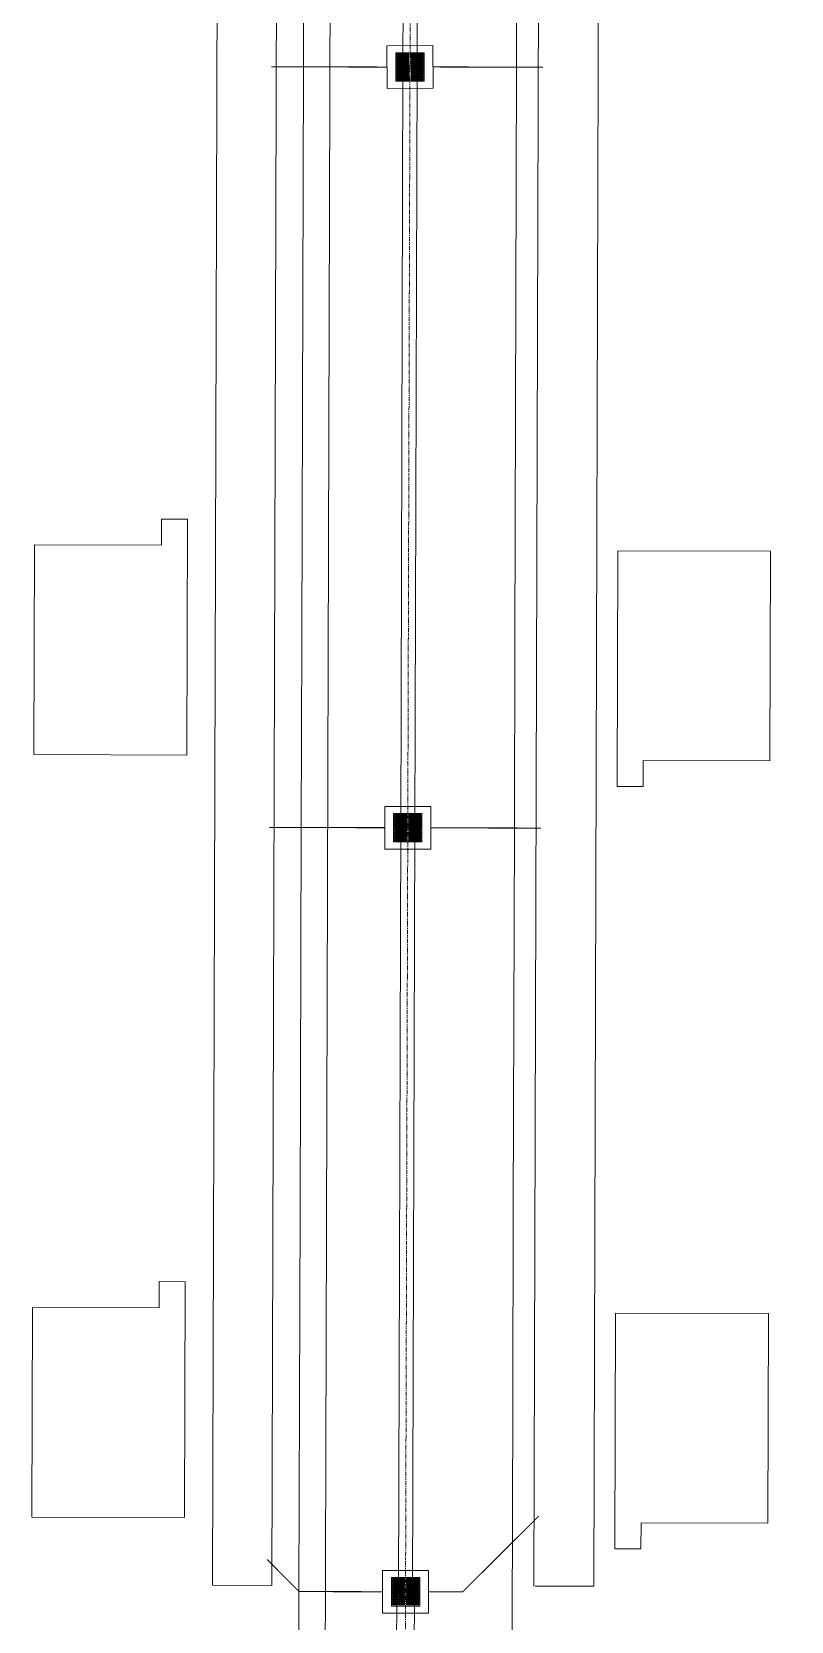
# Model space of a CAD drawing. Header units: feet. Extents: x 2383389 to 2386040, y 1992760 to 1995674.
# Drawn here: x 2384332.3 to 2384439.2, y 1992939.2 to 1993162.8 of the extents above; entities that cross this region are included whole.
import ezdxf
from ezdxf.lldxf.tags import DXFTag

# ---------------------------------------------------------------- set-up
doc = ezdxf.new("R2010")
doc.units = ezdxf.units.FT
doc.header["$MEASUREMENT"] = 0
doc.linetypes.add('PHANTOM2', pattern=[1.25, 0.625, -0.125, 0.125, -0.125, 0.125, -0.125])
doc.layers.add('C-BLDG-SLAB', color=140, linetype='Continuous', lineweight=0)
doc.layers.add('C-FIRE-PIPE-12IN', color=140, linetype="UT-FIRE12''", lineweight=0)
for name, color, linetype, lineweight, true_color in [('C-PRKG-CONC', 1, 'Continuous', 0, 0xff0000), ('C-STRM-PIPE', 7, 'Continuous', 0, 0x00cc33), ('C-STRM-PIPE-PH2', 7, 'Continuous', 0, 0x00cc33), ('C-STRM-STRC', 7, 'Continuous', 0, 0x00cc33)]:
    doc.layers.add(name, color=color, linetype=linetype, lineweight=lineweight, true_color=true_color)
doc.layers.add('CJ-TOPO-PIPE', color=11, linetype='PHANTOM2')
doc.styles.add('_sys_ls_Arial Narrow', font='ARIALN.TTF', dxfattribs={"height": 1})
tags = doc.linetypes.add("UT-FIRE12''", pattern='A,1.25,-0.05,["12\'\'F",_sys_ls_Arial Narrow,S=0.1,R=0,X=-0.05,Y=-0.04],-0.2', length=1.5).pattern_tags.tags
tags[15:16] = [DXFTag(74, 4), DXFTag(75, 0), DXFTag(340, '0'), DXFTag(46, 0.03937), DXFTag(50, 0.0), DXFTag(44, 0.0), DXFTag(45, 0.0)]
tags[4:5] = [DXFTag(74, 4), DXFTag(75, 0), DXFTag(340, '0'), DXFTag(46, 0.03937), DXFTag(50, 0.0), DXFTag(44, 0.0), DXFTag(45, 0.0)]

msp = doc.modelspace()

# ---------------------------------------------------------------- linework, layer by layer
at = {"layer": 'C-BLDG-SLAB', "flags": 128}
for points in [[(2384354.14959, 1993061.01461), (2384354.24633, 1993094.18113), (2384350.57968, 1993094.19183), (2384350.56898, 1993090.52518), (2384332.73573, 1993090.5772), (2384332.64968, 1993061.07732)], [(2384414.80915, 1993089.7644), (2384414.71241, 1993056.59787), (2384418.37906, 1993056.58718), (2384418.38975, 1993060.25383), (2384436.22301, 1993060.20181), (2384436.30906, 1993089.70169)], [(2384353.83676, 1992953.76507), (2384353.9335, 1992986.93159), (2384350.26685, 1992986.94229), (2384350.25615, 1992983.27563), (2384332.42289, 1992983.32765), (2384332.33685, 1992953.82778)], [(2384414.49632, 1992982.51485), (2384414.39958, 1992949.34833), (2384418.06623, 1992949.33763), (2384418.07692, 1992953.00428), (2384435.91018, 1992952.95227), (2384435.99623, 1992982.45214)]]:
    msp.add_lwpolyline(points, close=True, dxfattribs=at)
at = {"layer": 'C-FIRE-PIPE-12IN'}
msp.add_lwpolyline([(2384373.39733, 1992851.38319), (2384375.63286, 1993616.04689), (2384540.75942, 1993615.97057), (2384591.04728, 1993616.04689), (2384591.94111, 1993922.48277)], dxfattribs=at)
at = {"layer": 'C-PRKG-CONC', "flags": 128}
for points in [[(2384403.00198, 1992944.11392), (2384404.40417, 1993424.83253)], [(2384412.76034, 1993404.08089), (2384411.41861, 1992944.08937), (2384403.16646, 1992944.11344)], [(2384367.23233, 1993330.58461), (2384366.10536, 1992944.22154), (2384357.77206, 1992944.24585), (2384358.89903, 1993330.60892)]]:
    msp.add_lwpolyline(points, dxfattribs=at)
at = {"layer": 'C-PRKG-CONC'}
for points, elevation in [([(2384369.87857, 1992923.39376), (2384369.93671, 1992943.32502), (2384370.01439, 1992969.95785), (2384370.09307, 1992996.93222), (2384370.25022, 1993050.80847), (2384370.32774, 1993077.38327), (2384370.56253, 1993157.87838), (2384370.63971, 1993184.33991)], 276.4149), ([(2384440.59549, 1992878.37926), (2384436.48053, 1992878.96551), (2384432.43722, 1992879.92894), (2384428.50005, 1992881.26134), (2384424.70261, 1992882.95132), (2384421.07731, 1992884.98448), (2384417.65506, 1992887.34347), (2384414.46508, 1992890.00816), (2384411.53456, 1992892.95582), (2384408.88853, 1992896.16129), (2384406.54954, 1992899.59724), (2384404.53757, 1992903.23435), (2384402.86976, 1992907.04158), (2384401.56036, 1992910.98646), (2384400.62053, 1992915.03532), (2384400.05829, 1992919.15363), (2384399.87834, 1992923.08808), (2384399.87844, 1992923.30625), (2384400.0139, 1992969.74715), (2384400.0938, 1992997.13814), (2384400.25008, 1993050.71769), (2384400.32695, 1993077.06984), (2384400.5625, 1993157.82459), (2384400.64021, 1993184.46697)], 275.73481)]:
    msp.add_lwpolyline(points, dxfattribs=dict(at, elevation=elevation))
at = {"layer": 'C-STRM-PIPE', "color": 102, "linetype": 'Continuous', "lineweight": 0, "true_color": 0x00cc33}
for p, q in [((2384384.87523, 1993265.0611), (2384384.56239, 1993157.81156)), ((2384386.87522, 1993265.05527), (2384386.56239, 1993157.80572)), ((2384384.56239, 1993157.81156), (2384384.25024, 1993050.79556)), ((2384386.56239, 1993157.80572), (2384386.25023, 1993050.78972)), ((2384384.25024, 1993050.79556), (2384383.93673, 1992943.31335)), ((2384386.25023, 1993050.78972), (2384385.93672, 1992943.30752)), ((2384383.68673, 1992943.31408), (2384383.4535, 1992863.3539)), ((2384386.18672, 1992943.30679), (2384385.95349, 1992863.34661))]:
    msp.add_line(p, q, dxfattribs=at)
at = {"layer": 'C-STRM-PIPE-PH2', "const_width": 0.1524, "flags": 128}
for points in [[(2384382.29504, 1993157.79925), (2384366.0618, 1993157.8466)], [(2384388.79496, 1993157.81797), (2384404.29186, 1993157.77277)], [(2384381.99677, 1993050.79836), (2384365.7497, 1993050.84575)], [(2384388.49676, 1993050.78693), (2384403.97967, 1993050.74177)], [(2384388.18325, 1992943.30472), (2384392.95303, 1992943.29081), (2384403.6974, 1992953.97269)], [(2384381.68326, 1992943.31615), (2384369.93678, 1992943.35041), (2384365.44931, 1992947.86413)]]:
    msp.add_lwpolyline(points, dxfattribs=at)
at = {"layer": 'C-STRM-STRC'}
for points in [[(2384388.79844, 1993160.82368, 0), (2384388.82627, 1993154.82375, 0), (2384382.32634, 1993154.7936, 0), (2384382.29851, 1993160.79354, 0), (2384388.79844, 1993160.82368, 0)], [(2384387.55309, 1993159.8179, 0), (2384387.57164, 1993155.81794, 0), (2384383.57169, 1993155.79939, 0), (2384383.55314, 1993159.79934, 0), (2384387.55309, 1993159.8179, 0)], [(2384383.70087, 1993159.65297, 0), (2384383.70147, 1993159.52552, 0), (2384384.51518, 1993159.52929, 0), (2384384.51459, 1993159.65674, 0), (2384383.70087, 1993159.65297, 0)], [(2384383.70192, 1993159.42748, 0), (2384383.70251, 1993159.30003, 0), (2384384.51623, 1993159.30381, 0), (2384384.51564, 1993159.43126, 0), (2384383.70192, 1993159.42748, 0)], [(2384383.70297, 1993159.20199, 0), (2384383.70356, 1993159.07454, 0), (2384384.51727, 1993159.07832, 0), (2384384.51668, 1993159.20577, 0), (2384383.70297, 1993159.20199, 0)], [(2384383.70401, 1993158.97651, 0), (2384383.7046, 1993158.84906, 0), (2384384.51832, 1993158.85283, 0), (2384384.51773, 1993158.98028, 0), (2384383.70401, 1993158.97651, 0)], [(2384383.70506, 1993158.75102, 0), (2384383.70565, 1993158.62357, 0), (2384384.51937, 1993158.62734, 0), (2384384.51877, 1993158.75479, 0), (2384383.70506, 1993158.75102, 0)], [(2384383.7061, 1993158.52553, 0), (2384383.70669, 1993158.39808, 0), (2384384.52041, 1993158.40185, 0), (2384384.51982, 1993158.5293, 0), (2384383.7061, 1993158.52553, 0)], [(2384383.70715, 1993158.30004, 0), (2384383.70774, 1993158.17259, 0), (2384384.52146, 1993158.17637, 0), (2384384.52087, 1993158.30382, 0), (2384383.70715, 1993158.30004, 0)], [(2384383.7082, 1993158.07455, 0), (2384383.70879, 1993157.94711, 0), (2384384.5225, 1993157.95088, 0), (2384384.52191, 1993158.07833, 0), (2384383.7082, 1993158.07455, 0)], [(2384384.59302, 1993159.65711, 0), (2384384.59361, 1993159.52966, 0), (2384385.40733, 1993159.53343, 0), (2384385.40674, 1993159.66088, 0), (2384384.59302, 1993159.65711, 0)], [(2384384.59407, 1993159.43162, 0), (2384384.59466, 1993159.30417, 0), (2384385.40838, 1993159.30794, 0), (2384385.40778, 1993159.43539, 0), (2384384.59407, 1993159.43162, 0)], [(2384384.59511, 1993159.20613, 0), (2384384.5957, 1993159.07868, 0), (2384385.40942, 1993159.08246, 0), (2384385.40883, 1993159.20991, 0), (2384384.59511, 1993159.20613, 0)], [(2384384.59616, 1993158.98064, 0), (2384384.59675, 1993158.85319, 0), (2384385.41047, 1993158.85697, 0), (2384385.40988, 1993158.98442, 0), (2384384.59616, 1993158.98064, 0)], [(2384384.59721, 1993158.75516, 0), (2384384.5978, 1993158.62771, 0), (2384385.41151, 1993158.63148, 0), (2384385.41092, 1993158.75893, 0), (2384384.59721, 1993158.75516, 0)], [(2384384.59825, 1993158.52967, 0), (2384384.59884, 1993158.40222, 0), (2384385.41256, 1993158.40599, 0), (2384385.41197, 1993158.53344, 0), (2384384.59825, 1993158.52967, 0)], [(2384384.5993, 1993158.30418, 0), (2384384.59989, 1993158.17673, 0), (2384385.4136, 1993158.1805, 0), (2384385.41301, 1993158.30795, 0), (2384384.5993, 1993158.30418, 0)], [(2384384.60034, 1993158.07869, 0), (2384384.60093, 1993157.95124, 0), (2384385.41465, 1993157.95502, 0), (2384385.41406, 1993158.08247, 0), (2384384.60034, 1993158.07869, 0)], [(2384385.70085, 1993159.66224, 0), (2384385.70144, 1993159.5348, 0), (2384386.51516, 1993159.53857, 0), (2384386.51457, 1993159.66602, 0), (2384385.70085, 1993159.66224, 0)], [(2384385.7019, 1993159.43676, 0), (2384385.70249, 1993159.30931, 0), (2384386.51621, 1993159.31308, 0), (2384386.51562, 1993159.44053, 0), (2384385.7019, 1993159.43676, 0)], [(2384385.70295, 1993159.21127, 0), (2384385.70354, 1993159.08382, 0), (2384386.51725, 1993159.08759, 0), (2384386.51666, 1993159.21504, 0), (2384385.70295, 1993159.21127, 0)], [(2384385.70399, 1993158.98578, 0), (2384385.70458, 1993158.85833, 0), (2384386.5183, 1993158.86211, 0), (2384386.51771, 1993158.98956, 0), (2384385.70399, 1993158.98578, 0)], [(2384385.70504, 1993158.76029, 0), (2384385.70563, 1993158.63284, 0), (2384386.51934, 1993158.63662, 0), (2384386.51875, 1993158.76407, 0), (2384385.70504, 1993158.76029, 0)], [(2384385.70608, 1993158.53481, 0), (2384385.70667, 1993158.40736, 0), (2384386.52039, 1993158.41113, 0), (2384386.5198, 1993158.53858, 0), (2384385.70608, 1993158.53481, 0)], [(2384385.70713, 1993158.30932, 0), (2384385.70772, 1993158.18187, 0), (2384386.52144, 1993158.18564, 0), (2384386.52084, 1993158.31309, 0), (2384385.70713, 1993158.30932, 0)], [(2384385.70817, 1993158.08383, 0), (2384385.70877, 1993157.95638, 0), (2384386.52248, 1993157.96015, 0), (2384386.52189, 1993158.0876, 0), (2384385.70817, 1993158.08383, 0)], [(2384386.593, 1993159.66638, 0), (2384386.59359, 1993159.53893, 0), (2384387.40731, 1993159.54271, 0), (2384387.40672, 1993159.67016, 0), (2384386.593, 1993159.66638, 0)], [(2384386.59405, 1993159.44089, 0), (2384386.59464, 1993159.31344, 0), (2384387.40835, 1993159.31722, 0), (2384387.40776, 1993159.44467, 0), (2384386.59405, 1993159.44089, 0)], [(2384386.59509, 1993159.21541, 0), (2384386.59568, 1993159.08796, 0), (2384387.4094, 1993159.09173, 0), (2384387.40881, 1993159.21918, 0), (2384386.59509, 1993159.21541, 0)], [(2384386.59614, 1993158.98992, 0), (2384386.59673, 1993158.86247, 0), (2384387.41045, 1993158.86624, 0), (2384387.40985, 1993158.99369, 0), (2384386.59614, 1993158.98992, 0)], [(2384386.59718, 1993158.76443, 0), (2384386.59777, 1993158.63698, 0), (2384387.41149, 1993158.64076, 0), (2384387.4109, 1993158.76821, 0), (2384386.59718, 1993158.76443, 0)], [(2384386.59823, 1993158.53894, 0), (2384386.59882, 1993158.41149, 0), (2384387.41254, 1993158.41527, 0), (2384387.41195, 1993158.54272, 0), (2384386.59823, 1993158.53894, 0)], [(2384386.59928, 1993158.31346, 0), (2384386.59987, 1993158.18601, 0), (2384387.41358, 1993158.18978, 0), (2384387.41299, 1993158.31723, 0), (2384386.59928, 1993158.31346, 0)], [(2384386.60032, 1993158.08797, 0), (2384386.60091, 1993157.96052, 0), (2384387.41463, 1993157.96429, 0), (2384387.41404, 1993158.09174, 0), (2384386.60032, 1993158.08797, 0)], [(2384383.70924, 1993157.84907, 0), (2384383.70983, 1993157.72162, 0), (2384384.52355, 1993157.72539, 0), (2384384.52296, 1993157.85284, 0), (2384383.70924, 1993157.84907, 0)], [(2384383.71015, 1993157.65299, 0), (2384383.71074, 1993157.52554, 0), (2384384.52446, 1993157.52931, 0), (2384384.52387, 1993157.65676, 0), (2384383.71015, 1993157.65299, 0)], [(2384383.7112, 1993157.4275, 0), (2384383.71179, 1993157.30005, 0), (2384384.5255, 1993157.30383, 0), (2384384.52491, 1993157.43128, 0), (2384383.7112, 1993157.4275, 0)], [(2384383.71224, 1993157.20202, 0), (2384383.71283, 1993157.07457, 0), (2384384.52655, 1993157.07834, 0), (2384384.52596, 1993157.20579, 0), (2384383.71224, 1993157.20202, 0)], [(2384383.71329, 1993156.97653, 0), (2384383.71388, 1993156.84908, 0), (2384384.5276, 1993156.85285, 0), (2384384.527, 1993156.9803, 0), (2384383.71329, 1993156.97653, 0)], [(2384383.71433, 1993156.75104, 0), (2384383.71492, 1993156.62359, 0), (2384384.52864, 1993156.62736, 0), (2384384.52805, 1993156.75481, 0), (2384383.71433, 1993156.75104, 0)], [(2384383.71538, 1993156.52555, 0), (2384383.71597, 1993156.3981, 0), (2384384.52969, 1993156.40188, 0), (2384384.5291, 1993156.52933, 0), (2384383.71538, 1993156.52555, 0)], [(2384383.71643, 1993156.30006, 0), (2384383.71702, 1993156.17261, 0), (2384384.53073, 1993156.17639, 0), (2384384.53014, 1993156.30384, 0), (2384383.71643, 1993156.30006, 0)], [(2384383.71747, 1993156.07458, 0), (2384383.71806, 1993155.94713, 0), (2384384.53178, 1993155.9509, 0), (2384384.53119, 1993156.07835, 0), (2384383.71747, 1993156.07458, 0)], [(2384384.60139, 1993157.8532, 0), (2384384.60198, 1993157.72575, 0), (2384385.4157, 1993157.72953, 0), (2384385.41511, 1993157.85698, 0), (2384384.60139, 1993157.8532, 0)], [(2384384.6023, 1993157.65713, 0), (2384384.60289, 1993157.52968, 0), (2384385.41661, 1993157.53345, 0), (2384385.41601, 1993157.6609, 0), (2384384.6023, 1993157.65713, 0)], [(2384384.60334, 1993157.43164, 0), (2384384.60393, 1993157.30419, 0), (2384385.41765, 1993157.30796, 0), (2384385.41706, 1993157.43541, 0), (2384384.60334, 1993157.43164, 0)], [(2384384.60439, 1993157.20615, 0), (2384384.60498, 1993157.0787, 0), (2384385.4187, 1993157.08248, 0), (2384385.41811, 1993157.20993, 0), (2384384.60439, 1993157.20615, 0)], [(2384384.60544, 1993156.98066, 0), (2384384.60603, 1993156.85322, 0), (2384385.41974, 1993156.85699, 0), (2384385.41915, 1993156.98444, 0), (2384384.60544, 1993156.98066, 0)], [(2384384.60648, 1993156.75518, 0), (2384384.60707, 1993156.62773, 0), (2384385.42079, 1993156.6315, 0), (2384385.4202, 1993156.75895, 0), (2384384.60648, 1993156.75518, 0)], [(2384384.60753, 1993156.52969, 0), (2384384.60812, 1993156.40224, 0), (2384385.42183, 1993156.40601, 0), (2384385.42124, 1993156.53346, 0), (2384384.60753, 1993156.52969, 0)], [(2384384.60857, 1993156.3042, 0), (2384384.60916, 1993156.17675, 0), (2384385.42288, 1993156.18053, 0), (2384385.42229, 1993156.30798, 0), (2384384.60857, 1993156.3042, 0)], [(2384384.60962, 1993156.07871, 0), (2384384.61021, 1993155.95126, 0), (2384385.42393, 1993155.95504, 0), (2384385.42334, 1993156.08249, 0), (2384384.60962, 1993156.07871, 0)], [(2384385.70922, 1993157.85834, 0), (2384385.70981, 1993157.73089, 0), (2384386.52353, 1993157.73467, 0), (2384386.52294, 1993157.86212, 0), (2384385.70922, 1993157.85834, 0)], [(2384385.71013, 1993157.66227, 0), (2384385.71072, 1993157.53482, 0), (2384386.52444, 1993157.53859, 0), (2384386.52385, 1993157.66604, 0), (2384385.71013, 1993157.66227, 0)], [(2384385.71117, 1993157.43678, 0), (2384385.71177, 1993157.30933, 0), (2384386.52548, 1993157.3131, 0), (2384386.52489, 1993157.44055, 0), (2384385.71117, 1993157.43678, 0)], [(2384385.71222, 1993157.21129, 0), (2384385.71281, 1993157.08384, 0), (2384386.52653, 1993157.08761, 0), (2384386.52594, 1993157.21506, 0), (2384385.71222, 1993157.21129, 0)], [(2384385.71327, 1993156.9858, 0), (2384385.71386, 1993156.85835, 0), (2384386.52757, 1993156.86213, 0), (2384386.52698, 1993156.98958, 0), (2384385.71327, 1993156.9858, 0)], [(2384385.71431, 1993156.76032, 0), (2384385.7149, 1993156.63287, 0), (2384386.52862, 1993156.63664, 0), (2384386.52803, 1993156.76409, 0), (2384385.71431, 1993156.76032, 0)], [(2384385.71536, 1993156.53483, 0), (2384385.71595, 1993156.40738, 0), (2384386.52967, 1993156.41115, 0), (2384386.52907, 1993156.5386, 0), (2384385.71536, 1993156.53483, 0)], [(2384385.7164, 1993156.30934, 0), (2384385.71699, 1993156.18189, 0), (2384386.53071, 1993156.18566, 0), (2384386.53012, 1993156.31311, 0), (2384385.7164, 1993156.30934, 0)], [(2384385.71745, 1993156.08385, 0), (2384385.71804, 1993155.9564, 0), (2384386.53176, 1993155.96018, 0), (2384386.53117, 1993156.08763, 0), (2384385.71745, 1993156.08385, 0)], [(2384386.60137, 1993157.86248, 0), (2384386.60196, 1993157.73503, 0), (2384387.41567, 1993157.7388, 0), (2384387.41508, 1993157.86625, 0), (2384386.60137, 1993157.86248, 0)], [(2384386.60228, 1993157.6664, 0), (2384386.60287, 1993157.53895, 0), (2384387.41658, 1993157.54273, 0), (2384387.41599, 1993157.67018, 0), (2384386.60228, 1993157.6664, 0)], [(2384386.60332, 1993157.44092, 0), (2384386.60391, 1993157.31347, 0), (2384387.41763, 1993157.31724, 0), (2384387.41704, 1993157.44469, 0), (2384386.60332, 1993157.44092, 0)], [(2384386.60437, 1993157.21543, 0), (2384386.60496, 1993157.08798, 0), (2384387.41868, 1993157.09175, 0), (2384387.41808, 1993157.2192, 0), (2384386.60437, 1993157.21543, 0)], [(2384386.60541, 1993156.98994, 0), (2384386.606, 1993156.86249, 0), (2384387.41972, 1993156.86626, 0), (2384387.41913, 1993156.99371, 0), (2384386.60541, 1993156.98994, 0)], [(2384386.60646, 1993156.76445, 0), (2384386.60705, 1993156.637, 0), (2384387.42077, 1993156.64078, 0), (2384387.42018, 1993156.76823, 0), (2384386.60646, 1993156.76445, 0)], [(2384386.60751, 1993156.53896, 0), (2384386.6081, 1993156.41152, 0), (2384387.42181, 1993156.41529, 0), (2384387.42122, 1993156.54274, 0), (2384386.60751, 1993156.53896, 0)], [(2384386.60855, 1993156.31348, 0), (2384386.60914, 1993156.18603, 0), (2384387.42286, 1993156.1898, 0), (2384387.42227, 1993156.31725, 0), (2384386.60855, 1993156.31348, 0)], [(2384386.6096, 1993156.08799, 0), (2384386.61019, 1993155.96054, 0), (2384387.4239, 1993155.96431, 0), (2384387.42331, 1993156.09176, 0), (2384386.6096, 1993156.08799, 0)], [(2384388.50024, 1993053.79264, 0), (2384388.50024, 1993047.79264, 0), (2384382.00024, 1993047.79264, 0), (2384382.00024, 1993053.79264, 0), (2384388.50024, 1993053.79264, 0)], [(2384387.25024, 1993052.79264, 0), (2384387.25024, 1993048.79264, 0), (2384383.25024, 1993048.79264, 0), (2384383.25024, 1993052.79264, 0), (2384387.25024, 1993052.79264, 0)], [(2384383.3973, 1993052.64558, 0), (2384383.3973, 1993052.51813, 0), (2384384.21102, 1993052.51813, 0), (2384384.21102, 1993052.64558, 0), (2384383.3973, 1993052.64558, 0)], [(2384383.3973, 1993052.42009, 0), (2384383.3973, 1993052.29264, 0), (2384384.21102, 1993052.29264, 0), (2384384.21102, 1993052.42009, 0), (2384383.3973, 1993052.42009, 0)], [(2384383.3973, 1993052.1946, 0), (2384383.3973, 1993052.06715, 0), (2384384.21102, 1993052.06715, 0), (2384384.21102, 1993052.1946, 0), (2384383.3973, 1993052.1946, 0)], [(2384383.3973, 1993051.96911, 0), (2384383.3973, 1993051.84166, 0), (2384384.21102, 1993051.84166, 0), (2384384.21102, 1993051.96911, 0), (2384383.3973, 1993051.96911, 0)], [(2384383.3973, 1993051.74362, 0), (2384383.3973, 1993051.61617, 0), (2384384.21102, 1993051.61617, 0), (2384384.21102, 1993051.74362, 0), (2384383.3973, 1993051.74362, 0)], [(2384383.3973, 1993051.51813, 0), (2384383.3973, 1993051.39068, 0), (2384384.21102, 1993051.39068, 0), (2384384.21102, 1993051.51813, 0), (2384383.3973, 1993051.51813, 0)], [(2384383.3973, 1993051.29264, 0), (2384383.3973, 1993051.16519, 0), (2384384.21102, 1993051.16519, 0), (2384384.21102, 1993051.29264, 0), (2384383.3973, 1993051.29264, 0)], [(2384383.3973, 1993051.06715, 0), (2384383.3973, 1993050.9397, 0), (2384384.21102, 1993050.9397, 0), (2384384.21102, 1993051.06715, 0), (2384383.3973, 1993051.06715, 0)], [(2384383.3973, 1993050.84166, 0), (2384383.3973, 1993050.71421, 0), (2384384.21102, 1993050.71421, 0), (2384384.21102, 1993050.84166, 0), (2384383.3973, 1993050.84166, 0)], [(2384384.28945, 1993052.64558, 0), (2384384.28945, 1993052.51813, 0), (2384385.10318, 1993052.51813, 0), (2384385.10318, 1993052.64558, 0), (2384384.28945, 1993052.64558, 0)], [(2384384.28945, 1993052.42009, 0), (2384384.28945, 1993052.29264, 0), (2384385.10318, 1993052.29264, 0), (2384385.10318, 1993052.42009, 0), (2384384.28945, 1993052.42009, 0)], [(2384384.28945, 1993052.1946, 0), (2384384.28945, 1993052.06715, 0), (2384385.10318, 1993052.06715, 0), (2384385.10318, 1993052.1946, 0), (2384384.28945, 1993052.1946, 0)], [(2384384.28945, 1993051.96911, 0), (2384384.28945, 1993051.84166, 0), (2384385.10318, 1993051.84166, 0), (2384385.10318, 1993051.96911, 0), (2384384.28945, 1993051.96911, 0)], [(2384384.28945, 1993051.74362, 0), (2384384.28945, 1993051.61617, 0), (2384385.10318, 1993051.61617, 0), (2384385.10318, 1993051.74362, 0), (2384384.28945, 1993051.74362, 0)], [(2384384.28945, 1993051.51813, 0), (2384384.28945, 1993051.39068, 0), (2384385.10318, 1993051.39068, 0), (2384385.10318, 1993051.51813, 0), (2384384.28945, 1993051.51813, 0)], [(2384384.28945, 1993051.29264, 0), (2384384.28945, 1993051.16519, 0), (2384385.10318, 1993051.16519, 0), (2384385.10318, 1993051.29264, 0), (2384384.28945, 1993051.29264, 0)], [(2384384.28945, 1993051.06715, 0), (2384384.28945, 1993050.9397, 0), (2384385.10318, 1993050.9397, 0), (2384385.10318, 1993051.06715, 0), (2384384.28945, 1993051.06715, 0)], [(2384384.28945, 1993050.84166, 0), (2384384.28945, 1993050.71421, 0), (2384385.10318, 1993050.71421, 0), (2384385.10318, 1993050.84166, 0), (2384384.28945, 1993050.84166, 0)], [(2384385.3973, 1993052.64558, 0), (2384385.3973, 1993052.51813, 0), (2384386.21102, 1993052.51813, 0), (2384386.21102, 1993052.64558, 0), (2384385.3973, 1993052.64558, 0)], [(2384385.3973, 1993052.42009, 0), (2384385.3973, 1993052.29264, 0), (2384386.21102, 1993052.29264, 0), (2384386.21102, 1993052.42009, 0), (2384385.3973, 1993052.42009, 0)], [(2384385.3973, 1993052.1946, 0), (2384385.3973, 1993052.06715, 0), (2384386.21102, 1993052.06715, 0), (2384386.21102, 1993052.1946, 0), (2384385.3973, 1993052.1946, 0)], [(2384385.3973, 1993051.96911, 0), (2384385.3973, 1993051.84166, 0), (2384386.21102, 1993051.84166, 0), (2384386.21102, 1993051.96911, 0), (2384385.3973, 1993051.96911, 0)], [(2384385.3973, 1993051.74362, 0), (2384385.3973, 1993051.61617, 0), (2384386.21102, 1993051.61617, 0), (2384386.21102, 1993051.74362, 0), (2384385.3973, 1993051.74362, 0)], [(2384385.3973, 1993051.51813, 0), (2384385.3973, 1993051.39068, 0), (2384386.21102, 1993051.39068, 0), (2384386.21102, 1993051.51813, 0), (2384385.3973, 1993051.51813, 0)], [(2384385.3973, 1993051.29264, 0), (2384385.3973, 1993051.16519, 0), (2384386.21102, 1993051.16519, 0), (2384386.21102, 1993051.29264, 0), (2384385.3973, 1993051.29264, 0)], [(2384385.3973, 1993051.06715, 0), (2384385.3973, 1993050.9397, 0), (2384386.21102, 1993050.9397, 0), (2384386.21102, 1993051.06715, 0), (2384385.3973, 1993051.06715, 0)], [(2384385.3973, 1993050.84166, 0), (2384385.3973, 1993050.71421, 0), (2384386.21102, 1993050.71421, 0), (2384386.21102, 1993050.84166, 0), (2384385.3973, 1993050.84166, 0)], [(2384386.28945, 1993052.64558, 0), (2384386.28945, 1993052.51813, 0), (2384387.10318, 1993052.51813, 0), (2384387.10318, 1993052.64558, 0), (2384386.28945, 1993052.64558, 0)], [(2384386.28945, 1993052.42009, 0), (2384386.28945, 1993052.29264, 0), (2384387.10318, 1993052.29264, 0), (2384387.10318, 1993052.42009, 0), (2384386.28945, 1993052.42009, 0)], [(2384386.28945, 1993052.1946, 0), (2384386.28945, 1993052.06715, 0), (2384387.10318, 1993052.06715, 0), (2384387.10318, 1993052.1946, 0), (2384386.28945, 1993052.1946, 0)], [(2384386.28945, 1993051.96911, 0), (2384386.28945, 1993051.84166, 0), (2384387.10318, 1993051.84166, 0), (2384387.10318, 1993051.96911, 0), (2384386.28945, 1993051.96911, 0)], [(2384386.28945, 1993051.74362, 0), (2384386.28945, 1993051.61617, 0), (2384387.10318, 1993051.61617, 0), (2384387.10318, 1993051.74362, 0), (2384386.28945, 1993051.74362, 0)], [(2384386.28945, 1993051.51813, 0), (2384386.28945, 1993051.39068, 0), (2384387.10318, 1993051.39068, 0), (2384387.10318, 1993051.51813, 0), (2384386.28945, 1993051.51813, 0)], [(2384386.28945, 1993051.29264, 0), (2384386.28945, 1993051.16519, 0), (2384387.10318, 1993051.16519, 0), (2384387.10318, 1993051.29264, 0), (2384386.28945, 1993051.29264, 0)], [(2384386.28945, 1993051.06715, 0), (2384386.28945, 1993050.9397, 0), (2384387.10318, 1993050.9397, 0), (2384387.10318, 1993051.06715, 0), (2384386.28945, 1993051.06715, 0)], [(2384386.28945, 1993050.84166, 0), (2384386.28945, 1993050.71421, 0), (2384387.10318, 1993050.71421, 0), (2384387.10318, 1993050.84166, 0), (2384386.28945, 1993050.84166, 0)], [(2384383.3973, 1993050.64558, 0), (2384383.3973, 1993050.51813, 0), (2384384.21102, 1993050.51813, 0), (2384384.21102, 1993050.64558, 0), (2384383.3973, 1993050.64558, 0)], [(2384383.3973, 1993050.42009, 0), (2384383.3973, 1993050.29264, 0), (2384384.21102, 1993050.29264, 0), (2384384.21102, 1993050.42009, 0), (2384383.3973, 1993050.42009, 0)], [(2384383.3973, 1993050.1946, 0), (2384383.3973, 1993050.06715, 0), (2384384.21102, 1993050.06715, 0), (2384384.21102, 1993050.1946, 0), (2384383.3973, 1993050.1946, 0)], [(2384383.3973, 1993049.96911, 0), (2384383.3973, 1993049.84166, 0), (2384384.21102, 1993049.84166, 0), (2384384.21102, 1993049.96911, 0), (2384383.3973, 1993049.96911, 0)], [(2384383.3973, 1993049.74362, 0), (2384383.3973, 1993049.61617, 0), (2384384.21102, 1993049.61617, 0), (2384384.21102, 1993049.74362, 0), (2384383.3973, 1993049.74362, 0)], [(2384383.3973, 1993049.51813, 0), (2384383.3973, 1993049.39068, 0), (2384384.21102, 1993049.39068, 0), (2384384.21102, 1993049.51813, 0), (2384383.3973, 1993049.51813, 0)], [(2384383.3973, 1993049.29264, 0), (2384383.3973, 1993049.16519, 0), (2384384.21102, 1993049.16519, 0), (2384384.21102, 1993049.29264, 0), (2384383.3973, 1993049.29264, 0)], [(2384383.3973, 1993049.06715, 0), (2384383.3973, 1993048.9397, 0), (2384384.21102, 1993048.9397, 0), (2384384.21102, 1993049.06715, 0), (2384383.3973, 1993049.06715, 0)], [(2384384.28945, 1993050.64558, 0), (2384384.28945, 1993050.51813, 0), (2384385.10318, 1993050.51813, 0), (2384385.10318, 1993050.64558, 0), (2384384.28945, 1993050.64558, 0)], [(2384384.28945, 1993050.42009, 0), (2384384.28945, 1993050.29264, 0), (2384385.10318, 1993050.29264, 0), (2384385.10318, 1993050.42009, 0), (2384384.28945, 1993050.42009, 0)], [(2384384.28945, 1993050.1946, 0), (2384384.28945, 1993050.06715, 0), (2384385.10318, 1993050.06715, 0), (2384385.10318, 1993050.1946, 0), (2384384.28945, 1993050.1946, 0)], [(2384384.28945, 1993049.96911, 0), (2384384.28945, 1993049.84166, 0), (2384385.10318, 1993049.84166, 0), (2384385.10318, 1993049.96911, 0), (2384384.28945, 1993049.96911, 0)], [(2384384.28945, 1993049.74362, 0), (2384384.28945, 1993049.61617, 0), (2384385.10318, 1993049.61617, 0), (2384385.10318, 1993049.74362, 0), (2384384.28945, 1993049.74362, 0)], [(2384384.28945, 1993049.51813, 0), (2384384.28945, 1993049.39068, 0), (2384385.10318, 1993049.39068, 0), (2384385.10318, 1993049.51813, 0), (2384384.28945, 1993049.51813, 0)], [(2384384.28945, 1993049.29264, 0), (2384384.28945, 1993049.16519, 0), (2384385.10318, 1993049.16519, 0), (2384385.10318, 1993049.29264, 0), (2384384.28945, 1993049.29264, 0)], [(2384384.28945, 1993049.06715, 0), (2384384.28945, 1993048.9397, 0), (2384385.10318, 1993048.9397, 0), (2384385.10318, 1993049.06715, 0), (2384384.28945, 1993049.06715, 0)], [(2384385.3973, 1993050.64558, 0), (2384385.3973, 1993050.51813, 0), (2384386.21102, 1993050.51813, 0), (2384386.21102, 1993050.64558, 0), (2384385.3973, 1993050.64558, 0)], [(2384385.3973, 1993050.42009, 0), (2384385.3973, 1993050.29264, 0), (2384386.21102, 1993050.29264, 0), (2384386.21102, 1993050.42009, 0), (2384385.3973, 1993050.42009, 0)], [(2384385.3973, 1993050.1946, 0), (2384385.3973, 1993050.06715, 0), (2384386.21102, 1993050.06715, 0), (2384386.21102, 1993050.1946, 0), (2384385.3973, 1993050.1946, 0)], [(2384385.3973, 1993049.96911, 0), (2384385.3973, 1993049.84166, 0), (2384386.21102, 1993049.84166, 0), (2384386.21102, 1993049.96911, 0), (2384385.3973, 1993049.96911, 0)], [(2384385.3973, 1993049.74362, 0), (2384385.3973, 1993049.61617, 0), (2384386.21102, 1993049.61617, 0), (2384386.21102, 1993049.74362, 0), (2384385.3973, 1993049.74362, 0)], [(2384385.3973, 1993049.51813, 0), (2384385.3973, 1993049.39068, 0), (2384386.21102, 1993049.39068, 0), (2384386.21102, 1993049.51813, 0), (2384385.3973, 1993049.51813, 0)], [(2384385.3973, 1993049.29264, 0), (2384385.3973, 1993049.16519, 0), (2384386.21102, 1993049.16519, 0), (2384386.21102, 1993049.29264, 0), (2384385.3973, 1993049.29264, 0)], [(2384385.3973, 1993049.06715, 0), (2384385.3973, 1993048.9397, 0), (2384386.21102, 1993048.9397, 0), (2384386.21102, 1993049.06715, 0), (2384385.3973, 1993049.06715, 0)], [(2384386.28945, 1993050.64558, 0), (2384386.28945, 1993050.51813, 0), (2384387.10318, 1993050.51813, 0), (2384387.10318, 1993050.64558, 0), (2384386.28945, 1993050.64558, 0)], [(2384386.28945, 1993050.42009, 0), (2384386.28945, 1993050.29264, 0), (2384387.10318, 1993050.29264, 0), (2384387.10318, 1993050.42009, 0), (2384386.28945, 1993050.42009, 0)], [(2384386.28945, 1993050.1946, 0), (2384386.28945, 1993050.06715, 0), (2384387.10318, 1993050.06715, 0), (2384387.10318, 1993050.1946, 0), (2384386.28945, 1993050.1946, 0)], [(2384386.28945, 1993049.96911, 0), (2384386.28945, 1993049.84166, 0), (2384387.10318, 1993049.84166, 0), (2384387.10318, 1993049.96911, 0), (2384386.28945, 1993049.96911, 0)], [(2384386.28945, 1993049.74362, 0), (2384386.28945, 1993049.61617, 0), (2384387.10318, 1993049.61617, 0), (2384387.10318, 1993049.74362, 0), (2384386.28945, 1993049.74362, 0)], [(2384386.28945, 1993049.51813, 0), (2384386.28945, 1993049.39068, 0), (2384387.10318, 1993049.39068, 0), (2384387.10318, 1993049.51813, 0), (2384386.28945, 1993049.51813, 0)], [(2384386.28945, 1993049.29264, 0), (2384386.28945, 1993049.16519, 0), (2384387.10318, 1993049.16519, 0), (2384387.10318, 1993049.29264, 0), (2384386.28945, 1993049.29264, 0)], [(2384386.28945, 1993049.06715, 0), (2384386.28945, 1993048.9397, 0), (2384387.10318, 1993048.9397, 0), (2384387.10318, 1993049.06715, 0), (2384386.28945, 1993049.06715, 0)], [(2384388.18673, 1992946.31043, 0), (2384388.18673, 1992940.31043, 0), (2384381.68673, 1992940.31043, 0), (2384381.68673, 1992946.31043, 0), (2384388.18673, 1992946.31043, 0)], [(2384386.93673, 1992945.31043, 0), (2384386.93673, 1992941.31043, 0), (2384382.93673, 1992941.31043, 0), (2384382.93673, 1992945.31043, 0), (2384386.93673, 1992945.31043, 0)], [(2384383.08379, 1992945.16337, 0), (2384383.08379, 1992945.03592, 0), (2384383.89751, 1992945.03592, 0), (2384383.89751, 1992945.16337, 0), (2384383.08379, 1992945.16337, 0)], [(2384383.08379, 1992944.93788, 0), (2384383.08379, 1992944.81043, 0), (2384383.89751, 1992944.81043, 0), (2384383.89751, 1992944.93788, 0), (2384383.08379, 1992944.93788, 0)], [(2384383.08379, 1992944.71239, 0), (2384383.08379, 1992944.58494, 0), (2384383.89751, 1992944.58494, 0), (2384383.89751, 1992944.71239, 0), (2384383.08379, 1992944.71239, 0)], [(2384383.08379, 1992944.4869, 0), (2384383.08379, 1992944.35945, 0), (2384383.89751, 1992944.35945, 0), (2384383.89751, 1992944.4869, 0), (2384383.08379, 1992944.4869, 0)], [(2384383.08379, 1992944.26141, 0), (2384383.08379, 1992944.13396, 0), (2384383.89751, 1992944.13396, 0), (2384383.89751, 1992944.26141, 0), (2384383.08379, 1992944.26141, 0)], [(2384383.08379, 1992944.03592, 0), (2384383.08379, 1992943.90847, 0), (2384383.89751, 1992943.90847, 0), (2384383.89751, 1992944.03592, 0), (2384383.08379, 1992944.03592, 0)], [(2384383.08379, 1992943.81043, 0), (2384383.08379, 1992943.68298, 0), (2384383.89751, 1992943.68298, 0), (2384383.89751, 1992943.81043, 0), (2384383.08379, 1992943.81043, 0)], [(2384383.08379, 1992943.58494, 0), (2384383.08379, 1992943.45749, 0), (2384383.89751, 1992943.45749, 0), (2384383.89751, 1992943.58494, 0), (2384383.08379, 1992943.58494, 0)], [(2384383.97594, 1992945.16337, 0), (2384383.97594, 1992945.03592, 0), (2384384.78967, 1992945.03592, 0), (2384384.78967, 1992945.16337, 0), (2384383.97594, 1992945.16337, 0)], [(2384383.97594, 1992944.93788, 0), (2384383.97594, 1992944.81043, 0), (2384384.78967, 1992944.81043, 0), (2384384.78967, 1992944.93788, 0), (2384383.97594, 1992944.93788, 0)], [(2384383.97594, 1992944.71239, 0), (2384383.97594, 1992944.58494, 0), (2384384.78967, 1992944.58494, 0), (2384384.78967, 1992944.71239, 0), (2384383.97594, 1992944.71239, 0)], [(2384383.97594, 1992944.4869, 0), (2384383.97594, 1992944.35945, 0), (2384384.78967, 1992944.35945, 0), (2384384.78967, 1992944.4869, 0), (2384383.97594, 1992944.4869, 0)], [(2384383.97594, 1992944.26141, 0), (2384383.97594, 1992944.13396, 0), (2384384.78967, 1992944.13396, 0), (2384384.78967, 1992944.26141, 0), (2384383.97594, 1992944.26141, 0)], [(2384383.97594, 1992944.03592, 0), (2384383.97594, 1992943.90847, 0), (2384384.78967, 1992943.90847, 0), (2384384.78967, 1992944.03592, 0), (2384383.97594, 1992944.03592, 0)], [(2384383.97594, 1992943.81043, 0), (2384383.97594, 1992943.68298, 0), (2384384.78967, 1992943.68298, 0), (2384384.78967, 1992943.81043, 0), (2384383.97594, 1992943.81043, 0)], [(2384383.97594, 1992943.58494, 0), (2384383.97594, 1992943.45749, 0), (2384384.78967, 1992943.45749, 0), (2384384.78967, 1992943.58494, 0), (2384383.97594, 1992943.58494, 0)], [(2384385.08379, 1992945.16337, 0), (2384385.08379, 1992945.03592, 0), (2384385.89751, 1992945.03592, 0), (2384385.89751, 1992945.16337, 0), (2384385.08379, 1992945.16337, 0)], [(2384385.08379, 1992944.93788, 0), (2384385.08379, 1992944.81043, 0), (2384385.89751, 1992944.81043, 0), (2384385.89751, 1992944.93788, 0), (2384385.08379, 1992944.93788, 0)], [(2384385.08379, 1992944.71239, 0), (2384385.08379, 1992944.58494, 0), (2384385.89751, 1992944.58494, 0), (2384385.89751, 1992944.71239, 0), (2384385.08379, 1992944.71239, 0)], [(2384385.08379, 1992944.4869, 0), (2384385.08379, 1992944.35945, 0), (2384385.89751, 1992944.35945, 0), (2384385.89751, 1992944.4869, 0), (2384385.08379, 1992944.4869, 0)], [(2384385.08379, 1992944.26141, 0), (2384385.08379, 1992944.13396, 0), (2384385.89751, 1992944.13396, 0), (2384385.89751, 1992944.26141, 0), (2384385.08379, 1992944.26141, 0)], [(2384385.08379, 1992944.03592, 0), (2384385.08379, 1992943.90847, 0), (2384385.89751, 1992943.90847, 0), (2384385.89751, 1992944.03592, 0), (2384385.08379, 1992944.03592, 0)], [(2384385.08379, 1992943.81043, 0), (2384385.08379, 1992943.68298, 0), (2384385.89751, 1992943.68298, 0), (2384385.89751, 1992943.81043, 0), (2384385.08379, 1992943.81043, 0)], [(2384385.08379, 1992943.58494, 0), (2384385.08379, 1992943.45749, 0), (2384385.89751, 1992943.45749, 0), (2384385.89751, 1992943.58494, 0), (2384385.08379, 1992943.58494, 0)], [(2384385.97594, 1992945.16337, 0), (2384385.97594, 1992945.03592, 0), (2384386.78967, 1992945.03592, 0), (2384386.78967, 1992945.16337, 0), (2384385.97594, 1992945.16337, 0)], [(2384385.97594, 1992944.93788, 0), (2384385.97594, 1992944.81043, 0), (2384386.78967, 1992944.81043, 0), (2384386.78967, 1992944.93788, 0), (2384385.97594, 1992944.93788, 0)], [(2384385.97594, 1992944.71239, 0), (2384385.97594, 1992944.58494, 0), (2384386.78967, 1992944.58494, 0), (2384386.78967, 1992944.71239, 0), (2384385.97594, 1992944.71239, 0)], [(2384385.97594, 1992944.4869, 0), (2384385.97594, 1992944.35945, 0), (2384386.78967, 1992944.35945, 0), (2384386.78967, 1992944.4869, 0), (2384385.97594, 1992944.4869, 0)], [(2384385.97594, 1992944.26141, 0), (2384385.97594, 1992944.13396, 0), (2384386.78967, 1992944.13396, 0), (2384386.78967, 1992944.26141, 0), (2384385.97594, 1992944.26141, 0)], [(2384385.97594, 1992944.03592, 0), (2384385.97594, 1992943.90847, 0), (2384386.78967, 1992943.90847, 0), (2384386.78967, 1992944.03592, 0), (2384385.97594, 1992944.03592, 0)], [(2384385.97594, 1992943.81043, 0), (2384385.97594, 1992943.68298, 0), (2384386.78967, 1992943.68298, 0), (2384386.78967, 1992943.81043, 0), (2384385.97594, 1992943.81043, 0)], [(2384385.97594, 1992943.58494, 0), (2384385.97594, 1992943.45749, 0), (2384386.78967, 1992943.45749, 0), (2384386.78967, 1992943.58494, 0), (2384385.97594, 1992943.58494, 0)], [(2384383.08379, 1992943.35945, 0), (2384383.08379, 1992943.232, 0), (2384383.89751, 1992943.232, 0), (2384383.89751, 1992943.35945, 0), (2384383.08379, 1992943.35945, 0)], [(2384383.08379, 1992943.16337, 0), (2384383.08379, 1992943.03592, 0), (2384383.89751, 1992943.03592, 0), (2384383.89751, 1992943.16337, 0), (2384383.08379, 1992943.16337, 0)], [(2384383.08379, 1992942.93788, 0), (2384383.08379, 1992942.81043, 0), (2384383.89751, 1992942.81043, 0), (2384383.89751, 1992942.93788, 0), (2384383.08379, 1992942.93788, 0)], [(2384383.08379, 1992942.71239, 0), (2384383.08379, 1992942.58494, 0), (2384383.89751, 1992942.58494, 0), (2384383.89751, 1992942.71239, 0), (2384383.08379, 1992942.71239, 0)], [(2384383.08379, 1992942.4869, 0), (2384383.08379, 1992942.35945, 0), (2384383.89751, 1992942.35945, 0), (2384383.89751, 1992942.4869, 0), (2384383.08379, 1992942.4869, 0)], [(2384383.08379, 1992942.26141, 0), (2384383.08379, 1992942.13396, 0), (2384383.89751, 1992942.13396, 0), (2384383.89751, 1992942.26141, 0), (2384383.08379, 1992942.26141, 0)], [(2384383.08379, 1992942.03592, 0), (2384383.08379, 1992941.90847, 0), (2384383.89751, 1992941.90847, 0), (2384383.89751, 1992942.03592, 0), (2384383.08379, 1992942.03592, 0)], [(2384383.08379, 1992941.81043, 0), (2384383.08379, 1992941.68298, 0), (2384383.89751, 1992941.68298, 0), (2384383.89751, 1992941.81043, 0), (2384383.08379, 1992941.81043, 0)], [(2384383.08379, 1992941.58494, 0), (2384383.08379, 1992941.45749, 0), (2384383.89751, 1992941.45749, 0), (2384383.89751, 1992941.58494, 0), (2384383.08379, 1992941.58494, 0)], [(2384383.97594, 1992943.35945, 0), (2384383.97594, 1992943.232, 0), (2384384.78967, 1992943.232, 0), (2384384.78967, 1992943.35945, 0), (2384383.97594, 1992943.35945, 0)], [(2384383.97594, 1992943.16337, 0), (2384383.97594, 1992943.03592, 0), (2384384.78967, 1992943.03592, 0), (2384384.78967, 1992943.16337, 0), (2384383.97594, 1992943.16337, 0)], [(2384383.97594, 1992942.93788, 0), (2384383.97594, 1992942.81043, 0), (2384384.78967, 1992942.81043, 0), (2384384.78967, 1992942.93788, 0), (2384383.97594, 1992942.93788, 0)], [(2384383.97594, 1992942.71239, 0), (2384383.97594, 1992942.58494, 0), (2384384.78967, 1992942.58494, 0), (2384384.78967, 1992942.71239, 0), (2384383.97594, 1992942.71239, 0)], [(2384383.97594, 1992942.4869, 0), (2384383.97594, 1992942.35945, 0), (2384384.78967, 1992942.35945, 0), (2384384.78967, 1992942.4869, 0), (2384383.97594, 1992942.4869, 0)], [(2384383.97594, 1992942.26141, 0), (2384383.97594, 1992942.13396, 0), (2384384.78967, 1992942.13396, 0), (2384384.78967, 1992942.26141, 0), (2384383.97594, 1992942.26141, 0)], [(2384383.97594, 1992942.03592, 0), (2384383.97594, 1992941.90847, 0), (2384384.78967, 1992941.90847, 0), (2384384.78967, 1992942.03592, 0), (2384383.97594, 1992942.03592, 0)], [(2384383.97594, 1992941.81043, 0), (2384383.97594, 1992941.68298, 0), (2384384.78967, 1992941.68298, 0), (2384384.78967, 1992941.81043, 0), (2384383.97594, 1992941.81043, 0)], [(2384383.97594, 1992941.58494, 0), (2384383.97594, 1992941.45749, 0), (2384384.78967, 1992941.45749, 0), (2384384.78967, 1992941.58494, 0), (2384383.97594, 1992941.58494, 0)], [(2384385.08379, 1992943.35945, 0), (2384385.08379, 1992943.232, 0), (2384385.89751, 1992943.232, 0), (2384385.89751, 1992943.35945, 0), (2384385.08379, 1992943.35945, 0)], [(2384385.08379, 1992943.16337, 0), (2384385.08379, 1992943.03592, 0), (2384385.89751, 1992943.03592, 0), (2384385.89751, 1992943.16337, 0), (2384385.08379, 1992943.16337, 0)], [(2384385.08379, 1992942.93788, 0), (2384385.08379, 1992942.81043, 0), (2384385.89751, 1992942.81043, 0), (2384385.89751, 1992942.93788, 0), (2384385.08379, 1992942.93788, 0)], [(2384385.08379, 1992942.71239, 0), (2384385.08379, 1992942.58494, 0), (2384385.89751, 1992942.58494, 0), (2384385.89751, 1992942.71239, 0), (2384385.08379, 1992942.71239, 0)], [(2384385.08379, 1992942.4869, 0), (2384385.08379, 1992942.35945, 0), (2384385.89751, 1992942.35945, 0), (2384385.89751, 1992942.4869, 0), (2384385.08379, 1992942.4869, 0)], [(2384385.08379, 1992942.26141, 0), (2384385.08379, 1992942.13396, 0), (2384385.89751, 1992942.13396, 0), (2384385.89751, 1992942.26141, 0), (2384385.08379, 1992942.26141, 0)], [(2384385.08379, 1992942.03592, 0), (2384385.08379, 1992941.90847, 0), (2384385.89751, 1992941.90847, 0), (2384385.89751, 1992942.03592, 0), (2384385.08379, 1992942.03592, 0)], [(2384385.08379, 1992941.81043, 0), (2384385.08379, 1992941.68298, 0), (2384385.89751, 1992941.68298, 0), (2384385.89751, 1992941.81043, 0), (2384385.08379, 1992941.81043, 0)], [(2384385.08379, 1992941.58494, 0), (2384385.08379, 1992941.45749, 0), (2384385.89751, 1992941.45749, 0), (2384385.89751, 1992941.58494, 0), (2384385.08379, 1992941.58494, 0)], [(2384385.97594, 1992943.35945, 0), (2384385.97594, 1992943.232, 0), (2384386.78967, 1992943.232, 0), (2384386.78967, 1992943.35945, 0), (2384385.97594, 1992943.35945, 0)], [(2384385.97594, 1992943.16337, 0), (2384385.97594, 1992943.03592, 0), (2384386.78967, 1992943.03592, 0), (2384386.78967, 1992943.16337, 0), (2384385.97594, 1992943.16337, 0)], [(2384385.97594, 1992942.93788, 0), (2384385.97594, 1992942.81043, 0), (2384386.78967, 1992942.81043, 0), (2384386.78967, 1992942.93788, 0), (2384385.97594, 1992942.93788, 0)], [(2384385.97594, 1992942.71239, 0), (2384385.97594, 1992942.58494, 0), (2384386.78967, 1992942.58494, 0), (2384386.78967, 1992942.71239, 0), (2384385.97594, 1992942.71239, 0)], [(2384385.97594, 1992942.4869, 0), (2384385.97594, 1992942.35945, 0), (2384386.78967, 1992942.35945, 0), (2384386.78967, 1992942.4869, 0), (2384385.97594, 1992942.4869, 0)], [(2384385.97594, 1992942.26141, 0), (2384385.97594, 1992942.13396, 0), (2384386.78967, 1992942.13396, 0), (2384386.78967, 1992942.26141, 0), (2384385.97594, 1992942.26141, 0)], [(2384385.97594, 1992942.03592, 0), (2384385.97594, 1992941.90847, 0), (2384386.78967, 1992941.90847, 0), (2384386.78967, 1992942.03592, 0), (2384385.97594, 1992942.03592, 0)], [(2384385.97594, 1992941.81043, 0), (2384385.97594, 1992941.68298, 0), (2384386.78967, 1992941.68298, 0), (2384386.78967, 1992941.81043, 0), (2384385.97594, 1992941.81043, 0)], [(2384385.97594, 1992941.58494, 0), (2384385.97594, 1992941.45749, 0), (2384386.78967, 1992941.45749, 0), (2384386.78967, 1992941.58494, 0), (2384385.97594, 1992941.58494, 0)]]:
    msp.add_polyline3d(points, dxfattribs=at)
for centre, start_param, end_param in [((2384385.56239, 1993157.80864), 2.360832292, 8.644017599), ((2384385.25024, 1993050.79264), 2.356194485, 8.639379792), ((2384384.93673, 1992943.31043), 2.356194485, 8.639379792)]:
    msp.add_ellipse(centre, major_axis=(-0.03536, 0.03536), ratio=0.999999989, start_param=start_param, end_param=end_param, dxfattribs=at)
at = {"layer": 'CJ-TOPO-PIPE', "lineweight": 5}
for p, q in [((2384385.56239, 1993157.80864), (2384385.87522, 1993265.05819)), ((2384385.25024, 1993050.79264), (2384385.56239, 1993157.80864)), ((2384384.93673, 1992943.31043), (2384385.25024, 1993050.79264)), ((2384384.7035, 1992863.35026), (2384384.93673, 1992943.31043))]:
    msp.add_line(p, q, dxfattribs=at)

doc.saveas('drawing.dxf')
